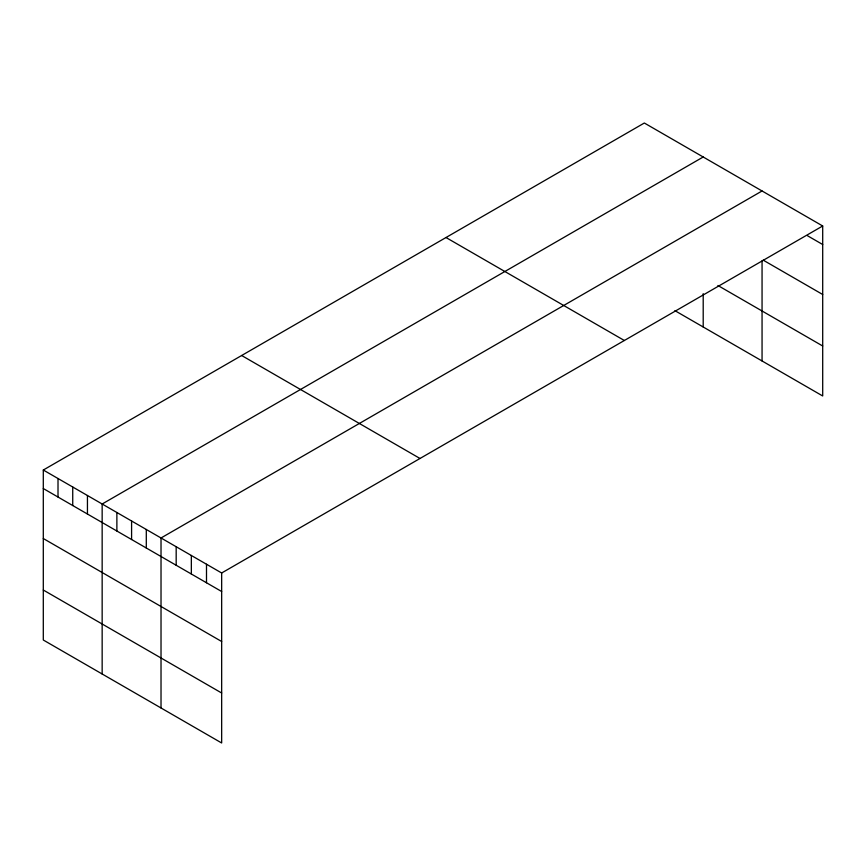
<?xml version="1.0" encoding="UTF-8"?>
<svg xmlns="http://www.w3.org/2000/svg" width="866" height="866" viewBox="0 0 866 866"><rect width="100%" height="100%" fill="white"/><g stroke="black" fill="none" stroke-linecap="round" stroke-linejoin="round"><path stroke-width="1.3" d="M43.3 470.022L221.664 572.989L221.664 742.985L43.3 640.017L43.3 470.022L644.336 123.015L822.7 225.983L822.7 395.978L674.906 310.656M703.203 156.995L102.156 504.001L102.156 673.997M762.058 190.975L161.022 537.981L161.022 707.977M221.664 572.989L822.7 225.983M807.534 235.758L822.7 244.515M763.227 260.157L822.7 294.494M717.914 285.499L822.7 345.999M446.001 237.522L624.354 340.5M241.646 355.504L419.999 458.482M43.3 488.543L221.664 591.521M43.3 538.533L221.664 641.5M43.3 590.027L221.664 693.006M762.058 260.807L762.058 360.97M703.203 293.661L703.203 326.991M206.498 564.242L206.498 582.764M191.343 555.485L191.343 574.017M176.177 546.738L176.177 565.26M146.3 529.483L146.3 548.016M131.589 520.996L131.589 539.518M116.878 512.499L116.878 531.02M87.444 495.504L87.444 514.025M72.733 487.006L72.733 505.538M58.011 478.519L58.011 497.041"/></g></svg>
